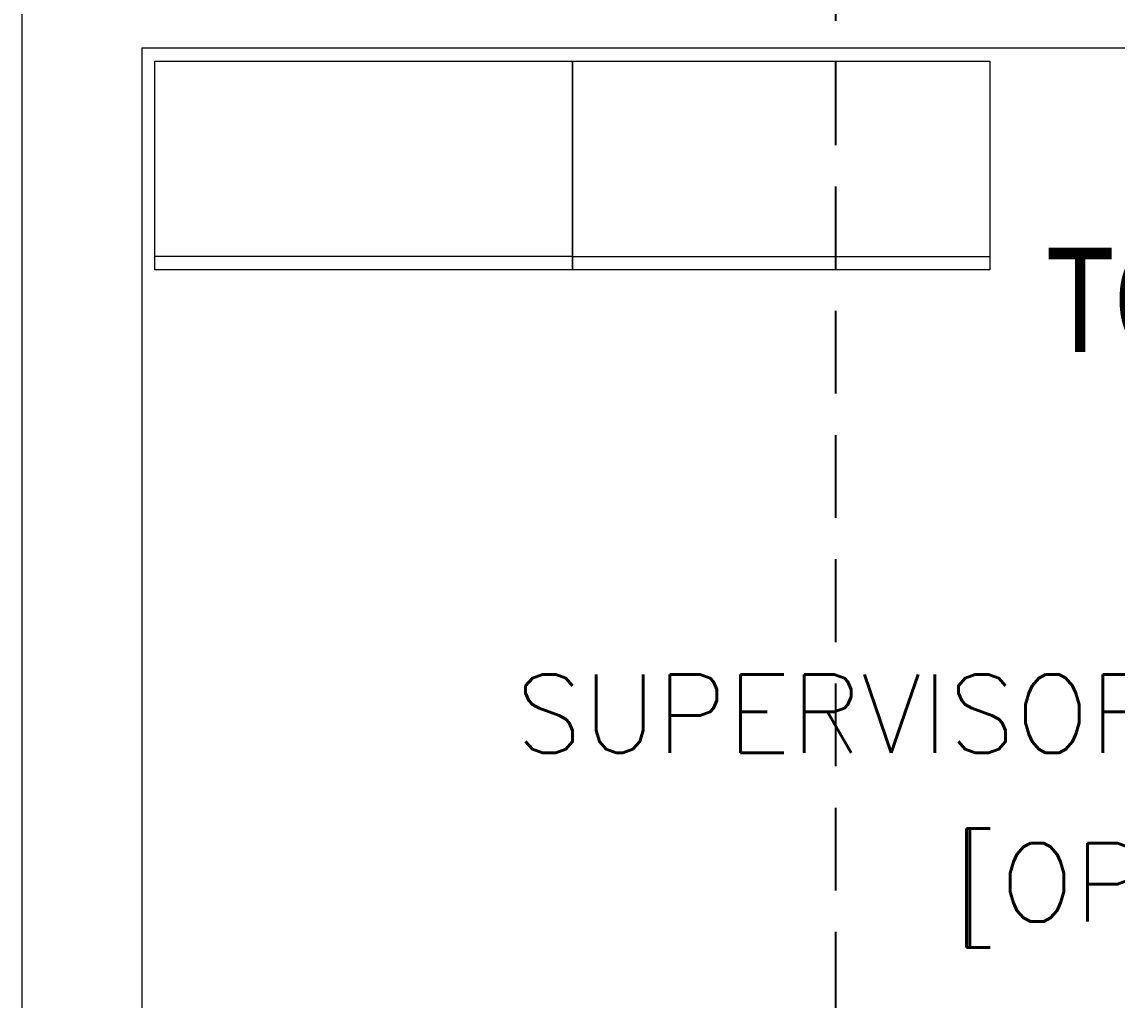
# Model space of a CAD drawing. Header units: inches. Extents: x -12418 to 57169, y -29325 to 19878.
# Drawn here: x 5228 to 7327, y -8172 to -6297 of the extents above; entities that cross this region are included whole.
import ezdxf
from ezdxf import colors
from ezdxf.entities.mleader import LeaderData, LeaderLine
from ezdxf.math import Vec2, Vec3

# ---------------------------------------------------------------- set-up
doc = ezdxf.new("R2010")
doc.units = ezdxf.units.IN
doc.header["$LTSCALE"] = 25
doc.header["$MEASUREMENT"] = 0
doc.linetypes.add('DASHDOT', pattern=[25.4, 12.7, -6.35, 0, -6.35])
doc.linetypes.add('HIDDEN', pattern=[9.525, 6.35, -3.175])
doc.layers.get('0').update_dxf_attribs({"color": 8})
for name, color, linetype, lineweight in [('00-Ground Floor$0$72_EGR_BASE_TEXT', 252, 'Continuous', 5), ('00-Ground Floor$0$LOADING', 253, 'Continuous', 5), ('00-Ground Floor$0$Walls', 251, 'Continuous', 5), ('E-LITE-CIRC @ 100', 6, 'Continuous', 25), ('E-LITE-CLNG-CNDT', 6, 'DASHDOT', 35), ('E-POWR-FLOR-CNDT', 6, 'HIDDEN', 25)]:
    doc.layers.add(name, color=color, linetype=linetype, lineweight=lineweight)
doc.styles.add('00-Ground Floor$0$SIMPLEX', font='SIMPLEX.shx', dxfattribs={"height": 150})
doc.styles.add('DC_Simplex', font='SIMPLEX.shx', dxfattribs={"width": 0.7})

# ---------------------------------------------------------------- blocks, each defined once
blk = doc.blocks.new('00-Ground Floor$0$GF21027-P')
at = {"layer": '00-Ground Floor$0$LOADING'}
for p, q in [((0.4, 0.4), (-0.4, 0.4)), ((-0.4, 0.4), (-0.4, 0)), ((0.4, 0), (0.4, 0.4)), ((-0.4, 0.025), (0.4, 0.025)), ((-0.4, 0), (0.4, 0))]:
    blk.add_line(p, q, dxfattribs=at)
blk = doc.blocks.new('00-Ground Floor')
at = {"layer": '00-Ground Floor$0$Walls'}
for p, q in [((5227.9, -5597.4, 0), (5227.9, -13097.4, 0)), ((5227.9, -5597.4, 0), (5227.9, -13097.4, 0)), ((5457.9, -6347.4, 0), (5457.9, -10017.4, 0)), ((5457.9, -6347.4, 0), (9097.9, -6347.4, 0))]:
    blk.add_line(p, q, dxfattribs=at)
at = {"layer": '00-Ground Floor$0$LOADING', "extrusion": (-7.77426e-06, -8.17011e-07, 1), "xscale": -1000.000000000002, "yscale": 1000.000000000004, "zscale": 1000.000000000002, "rotation": 359.9985892354244}
for p in [(5882.9, -6772.4, 0), (6682.9, -6772.5, 0)]:
    blk.add_blockref('00-Ground Floor$0$GF21027-P', p, dxfattribs=at)
at = {"layer": '00-Ground Floor$0$72_EGR_BASE_TEXT', "extrusion": (8.17011e-07, -7.77426e-06, 1), "insert": (7279.6, -7548.4, 0), "char_height": 150, "attachment_point": 2, "text_direction": (1, 0, -1e-06), "style": '00-Ground Floor$0$SIMPLEX'}
blk.add_mtext("SUPERVISOR'S OFFICE", dxfattribs=at)
at = {"layer": '00-Ground Floor$0$72_EGR_BASE_TEXT', "insert": (7504.2, -7871.8, 0), "char_height": 150, "attachment_point": 2, "style": '00-Ground Floor$0$SIMPLEX'}
blk.add_mtext('[OPDG05]', dxfattribs=at)
blk = doc.blocks.new('ARR0W')
at = {"color": 45}
blk.add_ellipse((0, 0), major_axis=(0.4, 0), ratio=0.4, dxfattribs=at)
at = {"color": 45, "ltscale": 0.5}
blk.add_solid([(-1.4, 0.167), (-0.4, 0), (-1.4, -0.167)], dxfattribs=at)

msp = doc.modelspace()

# ---------------------------------------------------------------- linework, layer by layer
at = {"layer": 'E-POWR-FLOR-CNDT', "elevation": 0}
msp.add_lwpolyline([(5581.7, -4271.2), (5705.4, -4394.9), (6712.2, -4394.9, -0.414214), (6787.2, -4469.9), (6787.2, -9755), (6925.9, -9893.7)], format="xyb", dxfattribs=at)

# ---------------------------------------------------------------- block references
at = {"layer": 'E-LITE-CLNG-CNDT'}
msp.add_blockref('00-Ground Floor', (0, 0), dxfattribs=at)

# ---------------------------------------------------------------- leaders
at = {"layer": 'E-LITE-CIRC @ 100'}
ml = msp.add_multileader_mtext('Standard', dxfattribs=at)
ml.set_content('{\\Fdc_el_romans|c0;\\W0.8;TO\\Fromans|c0; \\Fsimplex|c0;PP-G\\Fdc_el_romans|c0;F\\Fsimplex|c0;/M44}', color=256, style='DC_Simplex')
ml.set_leader_properties()
ml.set_arrow_properties(name='ARR0W')
ml.build(insert=Vec2(0, 0))
ml.multileader.update_dxf_attribs({"dogleg_length": 200, "arrow_head_size": 140, "scale": 100})
ctx = ml.context
ctx.base_point, ctx.scale, ctx.char_height, ctx.arrow_head_size, ctx.landing_gap_size, ctx.plane_origin, ctx.plane_x_axis, ctx.plane_y_axis = Vec3(6890.8, -6863.6), 100, 200, 140, 140, Vec3(21441.6, -14259.9), Vec3(1, 0.000001, 0), Vec3(-0.000001, 1, 0)
ctx.text_align_type = 2
notes = []
notes.append((ctx, [(1, (1, 1, 0), (9176.7, -6863.6), (-1, -0.000001, 0), 108.8, [(0, [(9410.6, -7359.9)], 0, [])])]))
ctx.mtext.insert, ctx.mtext.text_direction, ctx.mtext.rotation, ctx.mtext.alignment, ctx.mtext.flow_direction = Vec3(8927.9, -6730.2), Vec3(1, 0.000001, 0), 0.000001, 3, 5
for ctx, leaders in notes:
    for number, flags, end, landing, length, lines in leaders:
        leader = LeaderData()
        leader.index, (leader.has_last_leader_line, leader.has_dogleg_vector, leader.attachment_direction) = number, flags
        leader.last_leader_point, leader.dogleg_vector, leader.dogleg_length = Vec3(end), Vec3(landing), length
        for number, points, colour, breaks in lines:
            line = LeaderLine()
            line.index, line.vertices, line.color, line.breaks = number, Vec3.list(points), colors.encode_raw_color(colour), breaks
            leader.lines.append(line)
        ctx.leaders.append(leader)

doc.saveas('drawing.dxf')
